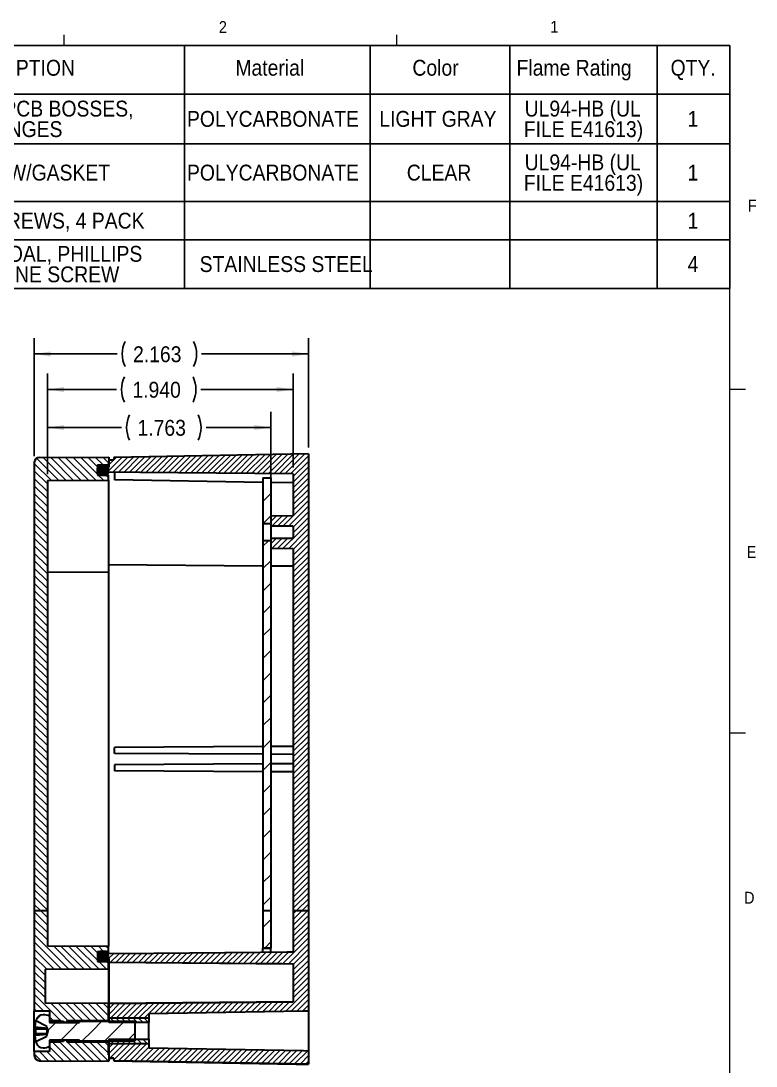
# Model space of a CAD drawing. Header units: inches. Extents: x 0.3 to 21.8, y 0.2 to 16.9.
# Drawn here: x 15.93 to 21.73, y 8.62 to 16.86 of the extents above; entities that cross this region are included whole.
import ezdxf

# ---------------------------------------------------------------- set-up
doc = ezdxf.new("R2010")
doc.units = ezdxf.units.IN
doc.header["$MEASUREMENT"] = 0
doc.linetypes.add('SLD-Solid', pattern=[0])
doc.layers.add('SLD-0', color=7, linetype='SLD-Solid')
doc.styles.add('SLDTEXTSTYLE1', font='GOTHIC.TTF', dxfattribs={"width": 0.913})
doc.dimstyles.new('SLDDIMSTYLE0', dxfattribs={"dimtxt": 0.125, "dimasz": 0.13, "dimexe": 0, "dimexo": 0.0625, "dimgap": 0.03125, "dimtad": 0, "dimtih": 1, "dimtoh": 1, "dimdec": 3, "dimrnd": 1e-09, "dimzin": 12, "dimdsep": 46, "dimtxsty": 'SLDTEXTSTYLE1', "dimsah": 1, "dimcen": 0.09, "dimadec": 0, "dimazin": 3, "dimtfac": 1, "dimtdec": 3, "dimtofl": 0, "dimtmove": 0, "dimatfit": 3, "dimfxl": 0, "dimfrac": 2, "dimtolj": 1, "dimtzin": 12, "dimarcsym": 0})
doc.dimstyles.new('SLDDIMSTYLE1', dxfattribs={"dimtxt": 0.125, "dimasz": 0.13, "dimexe": 0, "dimexo": 0.0625, "dimgap": 0.03125, "dimtad": 0, "dimtih": 1, "dimtoh": 1, "dimdec": 3, "dimrnd": 1e-09, "dimzin": 4, "dimdsep": 46, "dimtxsty": 'SLDTEXTSTYLE1', "dimsah": 1, "dimcen": 0.09, "dimadec": 0, "dimazin": 1, "dimtfac": 1, "dimtdec": 3, "dimtofl": 0, "dimtmove": 0, "dimatfit": 3, "dimfxl": 0, "dimfrac": 2, "dimtolj": 1, "dimtzin": 12, "dimarcsym": 0})
pattern_1 = [(90, (0, 0), (-0.0078125, 0.0078125), [0.0078125, -0.0078125]), (180, (-3e-17, 0.0078125), (-0.0078125, -0.0078125), [0.0078125, -0.0078125])]

# ---------------------------------------------------------------- blocks, each defined once
blk = doc.blocks.new('SW_TABLEANNOTATION_1')
at = {"layer": 'SLD-0', "color": 0}
for p, q in [((0, 0), (0, -1.9141)), ((9.968, 0), (0, 0)), ((0.751, 0), (0.751, -0.3824)), ((2.3812, 0), (2.3812, -0.3824)), ((2.8991, 0), (2.8991, -0.3824)), ((5.6668, 0), (5.6668, -0.3824)), ((7.1324, 0), (7.1324, -0.3824)), ((8.2346, 0), (8.2346, -0.3824)), ((9.3955, 0), (9.3955, -0.3824)), ((9.968, -1.9141), (9.968, 0)), ((0, -0.3824), (9.968, -0.3824)), ((0.751, -0.3824), (0.751, -1.9141)), ((2.3812, -0.3824), (2.3812, -1.9141)), ((2.8991, -0.3824), (2.8991, -1.9141)), ((5.6668, -0.3824), (5.6668, -1.9141)), ((7.1324, -0.3824), (7.1324, -1.9141)), ((8.2346, -0.3824), (8.2346, -1.9141)), ((9.3955, -0.3824), (9.3955, -1.9141)), ((0, -0.774), (9.968, -0.774)), ((0, -1.2295), (9.968, -1.2295)), ((0, -1.5317), (9.968, -1.5317)), ((0, -1.9141), (9.968, -1.9141))]:
    blk.add_line(p, q, dxfattribs=at)
at = {"layer": 'SLD-0', "color": 0, "char_height": 0.125, "attachment_point": 1, "style": 'SLDTEXTSTYLE1'}
for s, insert in [('ITEM NO.', (0.0197, -0.1123)), ('PART NUMBER', (1.01, -0.1123)), ('Rev', (2.4892, -0.1123)), ('DESCRIPTION', (3.76, -0.1123)), ('Material', (6.0684, -0.1123)), ('Color', (7.4649, -0.1123)), ('Flame Rating', (8.2864, -0.1123)), ('QTY.', (9.5013, -0.1123)), ('WP BASE, W/PCB BOSSES, ', (3.2718, -0.4343)), ('UL94-HB (UL ', (8.3503, -0.4343)), ('1', (0.3293, -0.5152)), ('WP-24BF*15', (1.1008, -0.5152)), ('POLYCARBONATE', (5.6865, -0.5152)), ('LIGHT GRAY', (7.2038, -0.5152)), ('1', (9.6355, -0.5152)), ('-', (2.6125, -0.5152)), ('W/FLANGES', (3.8055, -0.596)), ('FILE E41613)', (8.3433, -0.596)), ('UL94-HB (UL ', (8.3503, -0.8579)), ('2', (0.3293, -0.9387)), ('WC-24C*08', (1.1028, -0.9387)), ('WC COVER, W/GASKET', (3.3503, -0.9387)), ('POLYCARBONATE', (5.6865, -0.9387)), ('CLEAR', (7.4204, -0.9387)), ('1', (9.6355, -0.9387)), ('-', (2.6125, -0.9387)), ('FILE E41613)', (8.3433, -1.0195)), ('3', (0.3293, -1.3176)), ('SCREWS-SSM4-20-4', (0.8127, -1.3176)), ('ASSEMBLY SCREWS, 4 PACK', (3.189, -1.3176)), ('1', (9.6355, -1.3176)), ('-', (2.6125, -1.3176)), ('M4X0.7 X 20mm OAL, PHILLIPS ', (3.095, -1.5791)), ('3.1', (0.26, -1.6599)), ('  SCREWS-SSM4-20', (0.8404, -1.6599)), ('-', (2.6125, -1.6599)), ('STAINLESS STEEL', (5.7864, -1.6599)), ('4', (9.6355, -1.6599)), ('DRIVE MACHINE SCREW', (3.3296, -1.7407))]:
    blk.add_mtext(s, dxfattribs=dict(at, insert=insert))
blk = doc.blocks.new('*D11')
at = {"layer": 'SLD-0'}
for p, q in [((16.0372, 13.4237), (16.0372, 14.3545)), ((18.2, 13.4913), (18.2, 14.3545)), ((16.0372, 14.2295), (16.6911, 14.2295)), ((18.2, 14.2295), (17.3567, 14.2295))]:
    blk.add_line(p, q, dxfattribs=at)
for centre, start, end in [((16.952, 14.2295), 153.43495, 206.56505), ((17.0959, 14.2295), 333.43495, 26.56505)]:
    blk.add_arc(centre, 0.2217, start, end, dxfattribs=at)
for points in [[(16.0372, 14.2295), (16.1672, 14.2095), (16.1672, 14.2495)], [(18.2, 14.2295), (18.07, 14.2495), (18.07, 14.2095)]]:
    blk.add_solid(points, dxfattribs=at)
at = {"layer": 'SLD-0', "insert": (16.8161, 14.29), "char_height": 0.125, "attachment_point": 1, "style": 'SLDTEXTSTYLE1'}
blk.add_mtext('2.163', dxfattribs=at)
blk = doc.blocks.new('*D12')
at = {"layer": 'SLD-0'}
for p, q in [((16.1402, 13.282), (16.1402, 14.0745)), ((18.08, 13.3341), (18.08, 14.0745)), ((16.1402, 13.9495), (16.686, 13.9495)), ((18.08, 13.9495), (17.3516, 13.9495))]:
    blk.add_line(p, q, dxfattribs=at)
for centre, start, end in [((16.9468, 13.9495), 153.43495, 206.56505), ((17.0907, 13.9495), 333.43495, 26.56505)]:
    blk.add_arc(centre, 0.2217, start, end, dxfattribs=at)
for points in [[(16.1402, 13.9495), (16.2702, 13.9295), (16.2702, 13.9695)], [(18.08, 13.9495), (17.95, 13.9695), (17.95, 13.9295)]]:
    blk.add_solid(points, dxfattribs=at)
at = {"layer": 'SLD-0', "insert": (16.811, 14.01), "char_height": 0.125, "attachment_point": 1, "style": 'SLDTEXTSTYLE1'}
blk.add_mtext('1.940', dxfattribs=at)
blk = doc.blocks.new('*D13')
at = {"layer": 'SLD-0'}
for p, q in [((16.1402, 13.282), (16.1402, 13.7745)), ((17.903, 12.827), (17.903, 13.7745)), ((16.1402, 13.6495), (16.7261, 13.6495)), ((17.903, 13.6495), (17.3917, 13.6495))]:
    blk.add_line(p, q, dxfattribs=at)
for centre, start, end in [((16.9869, 13.6495), 153.43495, 206.56505), ((17.1308, 13.6495), 333.43495, 26.56505)]:
    blk.add_arc(centre, 0.2217, start, end, dxfattribs=at)
for points in [[(16.1402, 13.6495), (16.2702, 13.6295), (16.2702, 13.6695)], [(17.903, 13.6495), (17.773, 13.6695), (17.773, 13.6295)]]:
    blk.add_solid(points, dxfattribs=at)
at = {"layer": 'SLD-0', "insert": (16.8511, 13.71), "char_height": 0.125, "attachment_point": 1, "style": 'SLDTEXTSTYLE1'}
blk.add_mtext('1.763', dxfattribs=at)

msp = doc.modelspace()

# ---------------------------------------------------------------- hatches: boundary and pattern name
at = {"linetype": 'SLD-Solid', "lineweight": 0}
h = msp.add_hatch(dxfattribs=at)
h.set_pattern_fill('ANSI31', scale=0.25, style=0)
h.paths.add_polyline_path([(18.2, 12.8245), (18.2, 13.4413), (16.6646, 13.4145), (16.6646, 13.3948), (16.6252, 13.3948), (16.6252, 13.3368), (16.5661, 13.3363), (16.5661, 13.2973), (18.08, 13.2841), (18.08, 12.9555), (17.903, 12.9524), (17.903, 12.872), (18.08, 12.872), (18.08, 12.8245)], flags=0)
h = msp.add_hatch(dxfattribs=at)
h.set_pattern_fill('ANSI31', scale=0.333333, angle=90, style=0)
edge = h.paths.add_edge_path(flags=0)
edge.add_line((16.1402, 12.8245), (16.1402, 13.232))
edge.add_line((16.1402, 13.232), (16.6212, 13.2345))
edge.add_line((16.6212, 13.2345), (16.6212, 13.2745))
edge.add_line((16.6212, 13.2745), (16.5352, 13.2745))
edge.add_line((16.5352, 13.2745), (16.5352, 13.3545))
edge.add_line((16.5352, 13.3545), (16.6212, 13.3545))
edge.add_line((16.6212, 13.3545), (16.6212, 13.3665))
edge.add_line((16.6212, 13.3665), (16.6252, 13.3665))
edge.add_line((16.6252, 13.3665), (16.6252, 13.4165))
edge.add_line((16.6252, 13.4165), (16.077, 13.4137))
edge.add_arc((16.0772, 13.3737), 0.04, 90.29, 180)
edge.add_line((16.0372, 13.3737), (16.0372, 12.8245))
edge.add_line((16.0372, 12.8245), (16.1402, 12.8245))
h = msp.add_hatch(dxfattribs=at)
h.set_pattern_fill('ZIGZAG', scale=0.0625, angle=90, style=0)
h.set_pattern_definition(pattern_1)
edge = h.paths.add_edge_path(flags=0)
edge.add_spline(control_points=[(16.6212, 13.3145), (16.6212, 13.3489), (16.6153, 13.3544), (16.5411, 13.3547), (16.5352, 13.3455), (16.5352, 13.3145)], knot_values=[0, 0, 0, 0, 0.45, 0.55, 1, 1, 1, 1], weights=[1, 1, 1, 1, 1, 1], degree=3, periodic=0)
edge.add_spline(control_points=[(16.5352, 13.3145), (16.5352, 13.2834), (16.5411, 13.2742), (16.6153, 13.2746), (16.6212, 13.2801), (16.6212, 13.3145)], knot_values=[0, 0, 0, 0, 0.45, 0.55, 1, 1, 1, 1], weights=[1, 1, 1, 1, 1, 1], degree=3, periodic=0)
h = msp.add_hatch(dxfattribs=at)
h.set_pattern_fill('ANSI31', style=0)
h.paths.add_polyline_path([(17.903, 13.2544), (17.8405, 13.2544), (17.8405, 12.892), (17.903, 12.892)], flags=0)
h = msp.add_hatch(dxfattribs=at)
h.set_pattern_fill('ANSI31', scale=0.333333, angle=90, style=0)
h.paths.add_polyline_path([(16.1402, 12.8245), (16.0372, 12.8245), (16.0372, 9.8419), (16.1402, 9.8419)], flags=0)
h = msp.add_hatch(dxfattribs=at)
h.set_pattern_fill('ANSI31', scale=0.25, style=0)
h.paths.add_polyline_path([(18.2, 9.8419), (18.2, 12.8245), (18.08, 12.8245), (18.08, 12.777), (17.903, 12.777), (17.903, 12.6965), (18.08, 12.6934), (18.08, 9.8419)], flags=0)
h = msp.add_hatch(dxfattribs=at)
h.set_pattern_fill('ANSI31', style=0)
h.paths.add_polyline_path([(17.903, 12.757), (17.8405, 12.757), (17.8405, 9.8419), (17.903, 9.8419)], flags=0)
h = msp.add_hatch(dxfattribs=at)
h.set_pattern_fill('ANSI31', scale=0.333333, angle=90, style=0)
h.paths.add_polyline_path([(16.1222, 9.38), (16.6212, 9.3825), (16.6212, 9.4405), (16.5352, 9.4405), (16.5352, 9.5205), (16.6212, 9.5205), (16.6212, 9.5605), (16.1402, 9.5629), (16.1402, 9.8419), (16.0372, 9.8419), (16.0372, 9.0505), (16.1572, 9.0505), (16.1572, 8.9765), (16.2472, 8.9765), (16.2472, 8.9705), (16.2672, 8.9705), (16.2672, 8.9615), (16.2972, 8.9615), (16.2972, 8.9765), (16.6212, 8.9765), (16.6212, 9.1105), (16.1222, 9.113)], flags=0)
h = msp.add_hatch(dxfattribs=at)
h.set_pattern_fill('ANSI31', scale=0.25, style=0)
edge = h.paths.add_edge_path(flags=0)
edge.add_line((18.2, 9.0502), (18.2, 9.8419))
edge.add_line((18.2, 9.8419), (18.08, 9.8419))
edge.add_line((18.08, 9.8419), (18.08, 9.5163))
edge.add_spline(control_points=[(18.08, 9.5163), (18.0643, 9.5162), (18.0486, 9.5161), (18.0328, 9.5159), (17.9626, 9.5153), (17.8924, 9.5147), (17.8221, 9.5141), (17.5412, 9.5116), (17.2602, 9.5092), (16.9793, 9.5067), (16.8416, 9.5055), (16.7039, 9.5043), (16.5661, 9.5031)], knot_values=[0.025564, 0.025564, 0.025564, 0.025564, 0.026762, 0.026762, 0.026762, 0.032114, 0.032114, 0.032114, 0.053523, 0.053523, 0.053523, 0.064017, 0.064017, 0.064017, 0.064017], weights=[1, 1, 1, 1, 1, 1, 1, 1, 1, 1, 1, 1, 1], degree=3, periodic=0)
edge.add_line((16.5661, 9.5031), (16.5661, 9.4641))
edge.add_spline(control_points=[(16.5661, 9.4641), (16.5759, 9.4641), (16.5857, 9.464), (16.5955, 9.4639), (16.6054, 9.4638), (16.6153, 9.4637), (16.6252, 9.4636)], knot_values=[0.007787, 0.007787, 0.007787, 0.007787, 0.008533, 0.008533, 0.008533, 0.009287, 0.009287, 0.009287, 0.009287], weights=[1, 1, 1, 1, 1, 1, 1], degree=3, periodic=0)
edge.add_line((16.6252, 9.4636), (16.6252, 9.433))
edge.add_spline(control_points=[(16.6252, 9.433), (16.9468, 9.4302), (17.2684, 9.4273), (17.59, 9.4245), (17.7229, 9.4234), (17.8559, 9.4222), (17.9888, 9.4211), (18.0192, 9.4208), (18.0496, 9.4205), (18.08, 9.4203)], knot_values=[0.016007, 0.016007, 0.016007, 0.016007, 0.040514, 0.040514, 0.040514, 0.050643, 0.050643, 0.050643, 0.05296, 0.05296, 0.05296, 0.05296], weights=[1, 1, 1, 1, 1, 1, 1, 1, 1, 1], degree=3, periodic=0)
edge.add_line((18.08, 9.4203), (18.08, 9.1229))
edge.add_spline(control_points=[(18.08, 9.1229), (18.0496, 9.1226), (18.0191, 9.1224), (17.9887, 9.1221), (17.9234, 9.1215), (17.8581, 9.121), (17.7928, 9.1204), (17.4036, 9.117), (17.0144, 9.1136), (16.6252, 9.1102)], knot_values=[0.055201, 0.055201, 0.055201, 0.055201, 0.05752, 0.05752, 0.05752, 0.062497, 0.062497, 0.062497, 0.092154, 0.092154, 0.092154, 0.092154], weights=[1, 1, 1, 1, 1, 1, 1, 1, 1, 1], degree=3, periodic=0)
edge.add_line((16.6252, 9.1102), (16.6252, 8.9936))
edge.add_line((16.6252, 8.9936), (16.9402, 8.9936))
edge.add_line((16.9402, 8.9936), (16.9402, 9.0282))
edge.add_spline(control_points=[(16.9402, 9.0282), (17.2447, 9.0335), (17.5492, 9.0388), (17.8538, 9.0441), (17.9558, 9.0459), (18.0579, 9.0477), (18.16, 9.0495), (18.1733, 9.0497), (18.1867, 9.0499), (18.2, 9.0502)], knot_values=[0.066716, 0.066716, 0.066716, 0.066716, 0.089924, 0.089924, 0.089924, 0.097702, 0.097702, 0.097702, 0.09872, 0.09872, 0.09872, 0.09872], weights=[1, 1, 1, 1, 1, 1, 1, 1, 1, 1], degree=3, periodic=0)
h = msp.add_hatch(dxfattribs=at)
h.set_pattern_fill('ANSI31', style=0)
h.paths.add_polyline_path([(17.903, 9.8419), (17.8405, 9.8419), (17.8405, 9.5461), (17.903, 9.5461)], flags=0)
h = msp.add_hatch(dxfattribs=at)
h.set_pattern_fill('ZIGZAG', scale=0.0625, angle=90, style=0)
h.set_pattern_definition(pattern_1)
edge = h.paths.add_edge_path(flags=0)
edge.add_spline(control_points=[(16.5352, 9.4805), (16.5352, 9.4494), (16.5411, 9.4402), (16.6153, 9.4406), (16.6212, 9.4461), (16.6212, 9.4805)], knot_values=[0, 0, 0, 0, 0.45, 0.55, 1, 1, 1, 1], weights=[1, 1, 1, 1, 1, 1], degree=3, periodic=0)
edge.add_spline(control_points=[(16.6212, 9.4805), (16.6212, 9.5149), (16.6153, 9.5204), (16.5411, 9.5207), (16.5352, 9.5115), (16.5352, 9.4805)], knot_values=[0, 0, 0, 0, 0.45, 0.55, 1, 1, 1, 1], weights=[1, 1, 1, 1, 1, 1], degree=3, periodic=0)
h = msp.add_hatch(dxfattribs=at)
h.set_pattern_fill('ANSI31', style=0)
edge = h.paths.add_edge_path(flags=0)
edge.add_line((16.8304, 8.8945), (16.8304, 8.9692))
edge.add_line((16.8304, 8.9692), (16.3934, 8.9692))
edge.add_line((16.3934, 8.9692), (16.3934, 8.9594))
edge.add_line((16.3934, 8.9594), (16.1572, 8.9594))
edge.add_line((16.1572, 8.9594), (16.1572, 9.0092))
edge.add_arc((16.1075, 8.9103), 0.1106, 63.285, 90)
edge.add_arc((16.1075, 8.9619), 0.0591, 90, 160.97383)
edge.add_arc((16.2005, 8.9298), 0.1575, 160.97383, 164.38869)
edge.add_line((16.0488, 8.9722), (16.1352, 8.9292))
edge.add_line((16.1352, 8.9292), (16.1352, 8.9205))
edge.add_line((16.1352, 8.9205), (16.1436, 8.8945))
edge.add_line((16.1436, 8.8945), (16.8304, 8.8945))
h = msp.add_hatch(dxfattribs=at)
h.set_pattern_fill('ANSI31', scale=0.25, angle=90, style=0)
h.paths.add_polyline_path([(16.9402, 8.9586), (16.9402, 8.9936), (16.6252, 8.9936), (16.6252, 8.9586)], flags=0)
h = msp.add_hatch(dxfattribs=at)
h.set_pattern_fill('ANSI31', scale=0.333333, angle=90, style=0)
edge = h.paths.add_edge_path(flags=0)
edge.add_line((16.6252, 8.6555), (16.6252, 8.7055))
edge.add_line((16.6252, 8.7055), (16.6212, 8.7055))
edge.add_line((16.6212, 8.7055), (16.6212, 8.8045))
edge.add_line((16.6212, 8.8045), (16.2972, 8.8045))
edge.add_line((16.2972, 8.8045), (16.2972, 8.8195))
edge.add_line((16.2972, 8.8195), (16.2672, 8.8195))
edge.add_line((16.2672, 8.8195), (16.2672, 8.8105))
edge.add_line((16.2672, 8.8105), (16.2472, 8.8105))
edge.add_line((16.2472, 8.8105), (16.2472, 8.8045))
edge.add_line((16.2472, 8.8045), (16.1572, 8.8045))
edge.add_line((16.1572, 8.8045), (16.1572, 8.7305))
edge.add_line((16.1572, 8.7305), (16.0372, 8.7305))
edge.add_line((16.0372, 8.7305), (16.0372, 8.6983))
edge.add_arc((16.0772, 8.6983), 0.04, 180, 269.71)
edge.add_line((16.077, 8.6583), (16.6252, 8.6555))
h = msp.add_hatch(dxfattribs=at)
h.set_pattern_fill('ANSI31', style=0)
edge = h.paths.add_edge_path(flags=0)
edge.add_line((16.8304, 8.8117), (16.8304, 8.8945))
edge.add_line((16.8304, 8.8945), (16.1436, 8.8945))
edge.add_line((16.1436, 8.8945), (16.1449, 8.8905))
edge.add_line((16.1449, 8.8905), (16.1352, 8.8605))
edge.add_line((16.1352, 8.8605), (16.1352, 8.8518))
edge.add_line((16.1352, 8.8518), (16.0488, 8.8087))
edge.add_arc((16.2005, 8.8511), 0.1575, 195.61131, 199.02617)
edge.add_arc((16.1075, 8.819), 0.0591, 199.02617, 270)
edge.add_arc((16.1075, 8.8706), 0.1106, 270, 296.715)
edge.add_line((16.1572, 8.7718), (16.1572, 8.8216))
edge.add_line((16.1572, 8.8216), (16.3934, 8.8216))
edge.add_line((16.3934, 8.8216), (16.3934, 8.8117))
edge.add_line((16.3934, 8.8117), (16.8304, 8.8117))
h = msp.add_hatch(dxfattribs=at)
h.set_pattern_fill('ANSI31', scale=0.25, angle=90, style=0)
h.paths.add_polyline_path([(16.6252, 8.8288), (16.6252, 8.7938), (16.9402, 8.7938), (16.9402, 8.8288)], flags=0)
h = msp.add_hatch(dxfattribs=at)
h.set_pattern_fill('ANSI31', scale=0.25, style=0)
edge = h.paths.add_edge_path(flags=0)
edge.add_line((16.6252, 8.6772), (16.6646, 8.6772))
edge.add_line((16.6646, 8.6772), (16.6646, 8.6575))
edge.add_spline(control_points=[(16.6646, 8.6575), (16.9972, 8.6517), (17.3298, 8.6459), (17.6624, 8.6401), (17.8093, 8.6375), (17.9561, 8.635), (18.1029, 8.6324), (18.1353, 8.6318), (18.1676, 8.6313), (18.2, 8.6307)], knot_values=[0.028698, 0.028698, 0.028698, 0.028698, 0.054048, 0.054048, 0.054048, 0.065239, 0.065239, 0.065239, 0.067704, 0.067704, 0.067704, 0.067704], weights=[1, 1, 1, 1, 1, 1, 1, 1, 1, 1], degree=3, periodic=0)
edge.add_line((18.2, 8.6307), (18.2, 8.7372))
edge.add_spline(control_points=[(18.2, 8.7372), (18.1867, 8.7375), (18.1733, 8.7377), (18.16, 8.7379), (18.0579, 8.7397), (17.9558, 8.7415), (17.8537, 8.7433), (17.5492, 8.7486), (17.2447, 8.7539), (16.9402, 8.7592)], knot_values=[0.037877, 0.037877, 0.037877, 0.037877, 0.038895, 0.038895, 0.038895, 0.046674, 0.046674, 0.046674, 0.069881, 0.069881, 0.069881, 0.069881], weights=[1, 1, 1, 1, 1, 1, 1, 1, 1, 1], degree=3, periodic=0)
edge.add_line((16.9402, 8.7592), (16.9402, 8.7938))
edge.add_line((16.9402, 8.7938), (16.6252, 8.7938))
edge.add_line((16.6252, 8.7938), (16.6252, 8.6772))

# ---------------------------------------------------------------- linework, layer by layer
at = {"color": 7, "linetype": 'SLD-Solid', "lineweight": 0}
for p, q in [((16.2729, 16.6606), (16.2729, 16.7454)), ((18.8979, 16.6606), (18.8979, 16.7454)), ((0.5229, 16.6606), (21.5229, 16.6606)), ((21.5229, 0.4106), (21.5229, 16.6606)), ((21.5229, 13.9516), (21.6479, 13.9516)), ((21.5229, 11.2436), (21.6479, 11.2436))]:
    msp.add_line(p, q, dxfattribs=at)
at = {"color": 7, "linetype": 'SLD-Solid', "lineweight": 30}
for p, q in [((18.2, 13.4413), (16.6646, 13.4145)), ((18.2, 13.4413), (18.2, 12.8245)), ((16.0372, 13.3737), (16.0372, 12.8245)), ((16.077, 13.4137), (16.6252, 13.4165)), ((16.5352, 13.3545), (16.6212, 13.3545)), ((16.5352, 13.3545), (16.5352, 13.2745)), ((16.6252, 13.3665), (16.6212, 13.3665)), ((16.6212, 13.3545), (16.6212, 13.3665)), ((16.6212, 13.3545), (16.6212, 13.3368)), ((16.6252, 13.4165), (16.6252, 13.3665)), ((16.6252, 13.3948), (16.6646, 13.3948)), ((16.6252, 13.3948), (16.6252, 13.3368)), ((16.6646, 13.4145), (16.6646, 13.3948)), ((16.5352, 13.2745), (16.6212, 13.2745)), ((16.5661, 13.3363), (16.6252, 13.3368)), ((16.5661, 13.3363), (16.5661, 13.2973)), ((18.08, 13.2841), (16.5661, 13.2973)), ((16.6212, 13.2345), (16.6212, 13.2745)), ((16.6705, 13.2964), (16.6705, 13.2374)), ((18.08, 13.2841), (18.08, 12.9555)), ((16.1402, 13.232), (16.6212, 13.2345)), ((16.1402, 13.232), (16.1402, 12.8245)), ((16.6212, 13.2345), (16.6212, 13.1845)), ((16.6212, 13.1845), (16.6212, 12.8295)), ((17.8405, 13.2169), (16.6705, 13.2374)), ((17.8405, 13.2544), (17.903, 13.2544)), ((17.8405, 13.2544), (17.8405, 12.892)), ((17.903, 13.2544), (17.903, 12.892)), ((18.08, 13.2128), (17.903, 13.2159)), ((17.903, 12.9524), (18.08, 12.9555)), ((17.903, 12.9524), (17.903, 12.872)), ((17.8405, 12.892), (17.903, 12.892)), ((17.8405, 12.892), (17.8405, 12.757)), ((18.08, 12.872), (17.903, 12.872)), ((17.903, 12.872), (17.903, 12.777)), ((18.08, 12.872), (18.08, 12.8245)), ((16.0372, 12.8245), (16.0372, 9.8419)), ((16.1402, 12.8245), (16.1402, 9.8419)), ((16.6212, 12.8295), (16.6212, 12.5115)), ((17.903, 12.777), (17.903, 12.6965)), ((17.903, 12.777), (18.08, 12.777)), ((18.08, 12.8245), (18.08, 12.777)), ((18.2, 12.8245), (18.2, 9.8419)), ((17.903, 12.757), (17.8405, 12.757)), ((17.8405, 12.757), (17.8405, 9.8419)), ((17.903, 12.757), (17.903, 9.8419)), ((18.08, 12.6934), (17.903, 12.6965)), ((18.08, 12.6934), (18.08, 9.8419)), ((17.8405, 12.5578), (16.6212, 12.5684)), ((18.08, 12.5557), (17.903, 12.5572)), ((16.1402, 12.509), (16.6212, 12.5115)), ((16.6212, 12.5115), (16.6212, 12.4615)), ((16.6212, 12.4615), (16.6212, 9.6105)), ((17.8405, 11.1352), (16.6705, 11.1285)), ((16.6705, 11.0813), (16.6705, 11.1285)), ((18.08, 11.1366), (17.903, 11.1356)), ((17.8405, 11.0745), (16.6705, 11.0813)), ((18.08, 11.0731), (17.903, 11.0742)), ((17.8405, 10.9974), (16.6705, 10.9907)), ((16.6705, 10.9907), (16.6705, 10.9435)), ((18.08, 10.9988), (17.903, 10.9978)), ((17.8405, 10.9367), (16.6705, 10.9435)), ((18.08, 10.9353), (17.903, 10.9364)), ((16.0372, 9.8419), (16.0372, 9.0505)), ((16.0372, 9.8419), (16.1402, 9.8419)), ((16.1402, 9.8419), (16.1402, 9.5629)), ((17.8405, 9.8419), (17.8405, 9.5461)), ((17.8405, 9.8419), (17.903, 9.8419)), ((17.903, 9.8419), (17.903, 9.5461)), ((18.08, 9.8419), (18.08, 9.5163)), ((18.08, 9.8419), (18.2, 9.8419)), ((18.2, 9.8419), (18.2, 9.0502)), ((16.1402, 9.5629), (16.6212, 9.5605)), ((16.6212, 9.6105), (16.6212, 9.5605)), ((16.6212, 9.5205), (16.6212, 9.5605)), ((16.5352, 9.5205), (16.6212, 9.5205)), ((16.5352, 9.5205), (16.5352, 9.4405)), ((16.5661, 9.5031), (16.5661, 9.4641)), ((16.6212, 9.5055), (16.6212, 9.5205)), ((17.903, 9.5461), (17.8405, 9.5461)), ((17.8405, 9.546), (17.8405, 9.5461)), ((17.8405, 9.546), (17.903, 9.546)), ((17.8405, 9.5142), (17.8405, 9.546)), ((17.903, 9.546), (17.903, 9.5461)), ((17.903, 9.5147), (17.903, 9.546)), ((16.5352, 9.4405), (16.6212, 9.4405)), ((16.5661, 9.4641), (16.5661, 9.4641)), ((16.6212, 9.3825), (16.6212, 9.4405)), ((16.6252, 9.4636), (16.6252, 9.433)), ((16.6252, 9.433), (16.6252, 9.4329)), ((18.08, 9.4202), (16.6252, 9.4329)), ((16.6252, 9.4329), (16.6252, 9.2462)), ((18.08, 9.4203), (18.08, 9.1229)), ((16.1222, 9.38), (16.6212, 9.3825)), ((16.1222, 9.38), (16.1222, 9.113)), ((16.6212, 9.3825), (16.6212, 9.2425)), ((16.6212, 9.2425), (16.6212, 9.1105)), ((16.6252, 9.2462), (16.6252, 9.1102)), ((16.6212, 9.1105), (16.1222, 9.113)), ((16.6212, 8.9765), (16.6212, 9.1105)), ((18.08, 9.1229), (16.6252, 9.1102)), ((16.6252, 9.1102), (16.6252, 8.9936)), ((16.6252, 9.1102), (16.6252, 9.1102)), ((16.0372, 9.0505), (16.1572, 9.0505)), ((16.0372, 8.7305), (16.0372, 9.0505)), ((16.1572, 9.0505), (16.1572, 8.9765)), ((16.1572, 9.0092), (16.1572, 8.9594)), ((16.9402, 8.9936), (16.6252, 8.9936)), ((16.6252, 8.9936), (16.6252, 8.9586)), ((16.9402, 9.0282), (16.9402, 8.9936)), ((16.9402, 8.9936), (16.9402, 8.9586)), ((18.2, 9.0502), (18.2, 8.7372)), ((16.043, 8.9242), (16.0495, 8.9719)), ((16.043, 8.9242), (16.043, 8.9208)), ((16.043, 8.9208), (16.043, 8.9108)), ((16.1352, 8.9292), (16.0488, 8.9722)), ((16.0495, 8.8702), (16.0495, 8.9108)), ((16.1352, 8.9205), (16.1352, 8.9292)), ((16.1352, 8.9205), (16.1436, 8.8945)), ((16.1352, 8.9205), (16.1352, 8.9126)), ((16.1352, 8.9126), (16.1352, 8.9108)), ((16.1352, 8.9108), (16.1352, 8.8702)), ((16.1572, 8.9765), (16.2472, 8.9765)), ((16.1572, 8.9594), (16.3934, 8.9594)), ((16.2472, 8.9765), (16.2472, 8.9705)), ((16.2472, 8.9705), (16.2672, 8.9705)), ((16.2472, 8.9594), (16.2472, 8.9705)), ((16.2672, 8.9705), (16.2672, 8.9615)), ((16.2672, 8.9615), (16.2972, 8.9615)), ((16.2672, 8.9594), (16.2672, 8.9615)), ((16.2972, 8.9765), (16.6212, 8.9765)), ((16.2972, 8.9615), (16.2972, 8.9765)), ((16.2972, 8.9594), (16.2972, 8.9615)), ((16.3934, 8.9594), (16.3934, 8.9692)), ((16.3934, 8.9692), (16.8304, 8.9692)), ((16.6212, 8.9765), (16.6212, 8.9692)), ((16.9402, 8.9586), (16.6252, 8.9586)), ((16.8304, 8.9692), (16.8304, 8.8945)), ((16.9402, 8.8288), (16.9402, 8.9586)), ((16.043, 8.8702), (16.043, 8.8602)), ((16.043, 8.8602), (16.043, 8.8567)), ((16.0495, 8.809), (16.043, 8.8567)), ((16.0488, 8.8087), (16.1352, 8.8518)), ((16.1449, 8.8905), (16.1352, 8.8605)), ((16.1352, 8.8702), (16.1352, 8.8683)), ((16.1352, 8.8683), (16.1352, 8.8605)), ((16.1352, 8.8518), (16.1352, 8.8605)), ((16.1436, 8.8945), (16.1449, 8.8905)), ((16.3934, 8.8216), (16.1572, 8.8216)), ((16.1572, 8.8216), (16.1572, 8.7718)), ((16.2472, 8.8105), (16.2472, 8.8216)), ((16.2672, 8.8195), (16.2672, 8.8216)), ((16.2672, 8.8195), (16.2672, 8.8105)), ((16.2972, 8.8195), (16.2672, 8.8195)), ((16.2972, 8.8195), (16.2972, 8.8216)), ((16.2972, 8.8045), (16.2972, 8.8195)), ((16.3934, 8.8117), (16.3934, 8.8216)), ((16.6252, 8.8288), (16.9402, 8.8288)), ((16.6252, 8.8288), (16.6252, 8.7938)), ((16.8304, 8.8945), (16.8304, 8.8117)), ((16.9402, 8.8288), (16.9402, 8.7938)), ((16.1572, 8.8045), (16.1572, 8.7305)), ((16.2472, 8.8045), (16.1572, 8.8045)), ((16.2472, 8.8105), (16.2472, 8.8045)), ((16.2672, 8.8105), (16.2472, 8.8105)), ((16.6212, 8.8045), (16.2972, 8.8045)), ((16.8304, 8.8117), (16.3934, 8.8117)), ((16.6212, 8.8117), (16.6212, 8.8045)), ((16.6212, 8.7055), (16.6212, 8.8045)), ((16.6212, 8.7352), (16.6252, 8.7351)), ((16.6252, 8.7938), (16.6252, 8.6772)), ((16.6252, 8.7938), (16.9402, 8.7938)), ((16.9402, 8.7938), (16.9402, 8.7592)), ((18.2, 8.7372), (18.2, 8.6307)), ((16.0372, 8.7305), (16.0372, 8.6983)), ((16.1572, 8.7305), (16.0372, 8.7305)), ((16.077, 8.6583), (16.6252, 8.6555)), ((16.6212, 8.7055), (16.6252, 8.7055)), ((16.6252, 8.7055), (16.6252, 8.6555)), ((16.6646, 8.6772), (16.6252, 8.6772)), ((16.6252, 8.6772), (16.6646, 8.6772)), ((16.6646, 8.6772), (16.6646, 8.6575)), ((18.2, 8.6307), (16.6646, 8.6575)), ((16.6646, 8.6575), (16.6646, 8.6575)), ((18.2, 8.6307), (18.2, 8.6307))]:
    msp.add_line(p, q, dxfattribs=at)
at = {"color": 7, "linetype": 'SLD-Solid', "lineweight": 30, "flags": 128}
for points in [[(16.5661, 9.5031), (16.9793, 9.5067), (17.8221, 9.5141), (18.0328, 9.5159), (18.08, 9.5163)], [(16.6252, 9.4636), (16.5955, 9.4639), (16.5661, 9.4641)], [(18.08, 9.4203), (17.9888, 9.4211), (17.59, 9.4245), (16.6252, 9.433)], [(16.6252, 9.1102), (17.7928, 9.1204), (17.9887, 9.1221), (18.08, 9.1229)], [(18.2, 9.0502), (18.16, 9.0495), (17.8538, 9.0441), (16.9402, 9.0282)], [(16.9402, 8.7592), (17.8537, 8.7433), (18.16, 8.7379), (18.2, 8.7372)], [(16.6646, 8.6575), (17.6624, 8.6401), (18.1029, 8.6324), (18.2, 8.6307)]]:
    msp.add_lwpolyline(points, dxfattribs=at)
at = {"color": 7, "linetype": 'SLD-Solid', "lineweight": 30}
for centre, radius, start, end in [((16.0772, 13.3737), 0.04, 90.29, 180), ((16.2005, 8.9298), 0.1575, 160.97383, 164.38869), ((16.1075, 8.9619), 0.0591, 90, 160.97383), ((16.1075, 8.9103), 0.1106, 63.285, 90), ((16.2005, 8.8511), 0.1575, 195.61131, 199.02617), ((16.1075, 8.819), 0.0591, 199.02617, 270), ((16.1075, 8.8706), 0.1106, 270, 296.715), ((16.0772, 8.6983), 0.04, 180, 269.71)]:
    msp.add_arc(centre, radius, start, end, dxfattribs=at)
for points, knots in [([(16.5352, 13.3145), (16.5352, 13.3222), (16.5352, 13.3319), (16.539, 13.3429), (16.543, 13.3481), (16.5496, 13.3519), (16.5617, 13.3543), (16.5796, 13.3545), (16.5967, 13.3546), (16.6085, 13.3518), (16.6135, 13.3491), (16.6168, 13.3452), (16.619, 13.3404), (16.6212, 13.3301), (16.6212, 13.3213), (16.6212, 13.3145)], [0, 0, 0, 0, 0.158399, 0.20204, 0.24086, 0.292405, 0.356608, 0.496488, 0.665584, 0.711244, 0.749688, 0.781241, 0.816384, 0.858714, 1, 1, 1, 1]), ([(16.6212, 13.3145), (16.6213, 13.3063), (16.6214, 13.296), (16.6174, 13.2845), (16.6134, 13.2796), (16.6067, 13.2764), (16.5946, 13.2746), (16.5768, 13.2744), (16.5596, 13.2745), (16.5478, 13.278), (16.5422, 13.2816), (16.5381, 13.2877), (16.5353, 13.299), (16.5352, 13.3082), (16.5352, 13.3145)], [0, 0, 0, 0, 0.1692949, 0.2126659, 0.2500693, 0.2999433, 0.3634583, 0.5033, 0.6726744, 0.7191517, 0.759014, 0.8089271, 0.8687913, 1, 1, 1, 1]), ([(16.6212, 9.4805), (16.6213, 9.4887), (16.6214, 9.499), (16.6174, 9.5104), (16.6134, 9.5154), (16.6067, 9.5186), (16.5946, 9.5204), (16.5768, 9.5205), (16.5596, 9.5205), (16.5478, 9.517), (16.5422, 9.5134), (16.5381, 9.5073), (16.5353, 9.4959), (16.5352, 9.4868), (16.5352, 9.4805)], [0, 0, 0, 0, 0.169294, 0.212665, 0.250069, 0.299943, 0.363458, 0.5033, 0.672674, 0.719151, 0.759014, 0.808928, 0.868791, 1, 1, 1, 1]), ([(16.5352, 9.4805), (16.5352, 9.4728), (16.5352, 9.463), (16.539, 9.452), (16.543, 9.4468), (16.5496, 9.4431), (16.5617, 9.4406), (16.5796, 9.4404), (16.5967, 9.4404), (16.6085, 9.4431), (16.6135, 9.4459), (16.6168, 9.4497), (16.619, 9.4546), (16.6212, 9.4649), (16.6212, 9.4737), (16.6212, 9.4805)], [0, 0, 0, 0, 0.1584, 0.20204, 0.24086, 0.292406, 0.356608, 0.496488, 0.665584, 0.711244, 0.749688, 0.781241, 0.816383, 0.858713, 1, 1, 1, 1]), ([(16.1352, 8.9126), (16.1165, 8.9143), (16.0858, 8.9172), (16.0551, 8.9198), (16.043, 8.9208)], [0, 0, 0, 0, 0.606637, 1, 1, 1, 1]), ([(16.043, 8.9108), (16.0657, 8.9108), (16.0964, 8.9108), (16.1271, 8.9108), (16.1352, 8.9108)], [0, 0, 0, 0, 0.736881, 1, 1, 1, 1]), ([(16.1352, 8.8702), (16.1165, 8.8702), (16.0858, 8.8702), (16.0551, 8.8702), (16.043, 8.8702)], [0, 0, 0, 0, 0.606637, 1, 1, 1, 1]), ([(16.043, 8.8602), (16.0657, 8.8621), (16.0964, 8.8647), (16.1271, 8.8676), (16.1352, 8.8683)], [0, 0, 0, 0, 0.73688, 1, 1, 1, 1])]:
    msp.add_open_spline(points, degree=3, knots=knots, dxfattribs=at)

# ---------------------------------------------------------------- block references
at = {"layer": 'SLD-0'}
msp.add_blockref('SW_TABLEANNOTATION_1', (11.5549, 16.6606), dxfattribs=at)

# ---------------------------------------------------------------- texts
at = {"color": 7, "linetype": 'Continuous', "lineweight": 0, "char_height": 0.0937, "attachment_point": 1, "style": 'SLDTEXTSTYLE1'}
for s, insert in [('2', (17.4928, 16.8535)), ('1', (20.1071, 16.8552)), ('F', (21.6655, 15.4454)), ('E', (21.6569, 12.7151)), ('D', (21.6359, 9.9898))]:
    msp.add_mtext(s, dxfattribs=dict(at, insert=insert))

# ---------------------------------------------------------------- dimensions: what is measured, and where the dimension line sits
at = {"layer": 'SLD-0'}
for base, p1, p2, dimstyle, picture, middle in [((18.2, 14.2295), (16.0372, 13.3737), (18.2, 13.4413), 'SLDDIMSTYLE0', '*D11', (17.0239, 14.2295)), ((16.1402, 13.9495), (18.08, 13.2841), (16.1402, 13.232), 'SLDDIMSTYLE1', '*D12', (17.0188, 13.9495)), ((17.903, 13.6495), (16.1402, 13.232), (17.903, 12.777), 'SLDDIMSTYLE0', '*D13', (17.0589, 13.6495))]:
    dim = msp.add_linear_dim(base=base, p1=p1, p2=p2, text='(<>)', dimstyle=dimstyle, dxfattribs=at)
    dim.commit()
    dim.dimension.update_dxf_attribs({"geometry": picture, "text_midpoint": middle, "dimtype": 160})

doc.saveas('drawing.dxf')
